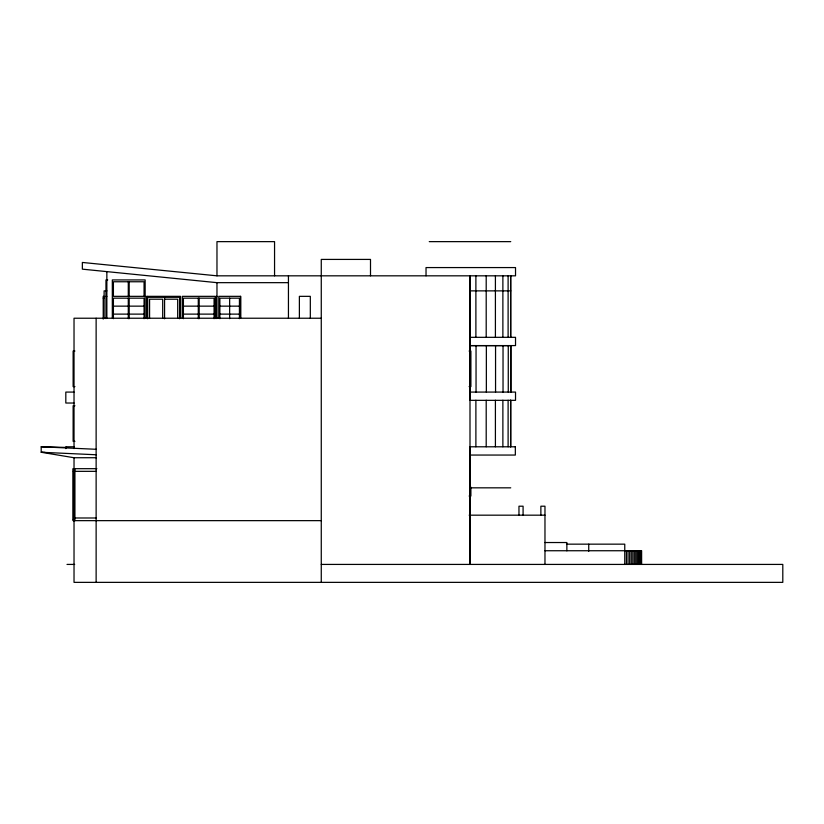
<?xml version="1.0" encoding="UTF-8"?>
<svg xmlns="http://www.w3.org/2000/svg" width="824" height="824" viewBox="0 0 824 824"><rect width="100%" height="100%" fill="white"/><g stroke="black" fill="none" stroke-linecap="round" stroke-linejoin="round"><path stroke-width="1.24" d="M429.252 241.638L510.746 241.638M288.441 282.663L216.97 282.663L82.359 269.16L82.359 262.454L216.97 275.824L515.525 275.824L515.525 267.573L426.029 267.573L426.029 275.824M107.748 279.933L105.956 279.933L105.956 318.589M106.852 290.872L104.112 290.872L104.112 318.445M469.999 290.872L510.746 290.872M104.112 296.341L103.216 296.341L103.216 319.094M105.956 296.341L106.852 296.341M145.148 296.341L113.403 296.341L113.403 281.757L144.066 281.757L144.066 296.341M216.97 296.341L216.073 296.341L216.073 318.589M103.216 298.123L104.112 298.123M164.573 299.205L177.685 299.205L177.685 318.291M113.403 306.147L128.286 306.147M129.183 306.147L144.066 306.147M183.402 306.147L198.285 306.147M199.181 306.147L214.075 306.147M219.874 306.147L239.434 306.147M113.403 314.119L128.286 314.119M129.183 314.119L144.066 314.119M183.402 314.119L198.285 314.119M199.181 314.119L214.075 314.119M219.874 314.119L239.434 314.119M321.267 318.229L74.026 318.229L74.026 448.617M469.999 337.325L515.525 337.325L515.525 345.586L469.999 345.586M510.901 345.627L470.154 345.627L470.154 392.131M74.922 351.055L73.13 351.055L73.13 386.611L74.922 386.611M469.103 351.055L470.895 351.055L470.895 386.611L469.103 386.611M74.026 392.08L65.817 392.08L65.817 403.029L74.026 403.029M469.999 392.08L515.525 392.08L515.525 400.34L469.999 400.34L469.999 275.824L469.999 564.419L469.999 454.488M74.922 405.758L73.13 405.758L73.13 441.324L74.922 441.324M74.026 446.793L65.817 446.793L65.817 448.617M66.94 447.453L41.2 446.793L41.2 452.263L74.026 457.732L96.408 457.732M96.861 468.681L73.13 468.681L73.13 520.655L321.267 520.644M74.881 471.338L96.284 471.338M73.346 471.483L74.026 471.483M469.999 487.829L510.746 487.829M469.103 496.027L470.895 496.027L470.895 487.139M469.144 515.175L544.973 515.175M74.881 517.987L96.284 517.987M73.346 519.645L74.026 519.645M544.973 542.532L566.861 542.532L566.861 550.834M566.85 544.159L624.757 544.159L624.757 564.419M544.973 550.741L641.618 550.741L641.618 564.419M67.012 564.419L74.665 564.419M321.267 564.419L782.8 564.419L782.8 582.362L74.026 582.362L74.026 457.732M45.062 452.366L41.2 452.263L96.254 454.766M41.2 446.793L96.254 449.296M640.639 550.741L640.639 564.419M639.548 550.741L639.548 564.419M638.363 550.741L638.363 564.419M637.086 550.741L637.086 564.419M635.737 550.741L635.737 564.419M634.305 550.741L634.305 564.419M632.811 550.741L632.811 564.419M631.266 550.741L631.266 564.419M629.68 550.741L629.68 564.419M628.053 550.741L628.053 564.419M626.415 550.741L626.415 564.419M588.738 544.159L588.738 551.277M544.973 564.419L544.973 506.204L540.874 506.204L540.874 515.206M523.086 515.175L523.086 506.204L518.966 506.204L518.966 515.175M510.901 345.586L510.901 392.131M510.746 275.824L510.746 337.377M510.756 345.586L510.756 392.131M510.746 400.237L510.746 446.793M510.612 275.824L510.612 337.377M510.612 400.237L510.612 446.793M508.264 345.586L508.264 392.131M508.109 275.824L508.109 337.377M508.109 400.237L508.109 446.793M503.031 345.586L503.031 392.131M502.877 275.824L502.877 337.377M502.877 400.237L502.877 446.793M495.554 345.586L495.554 392.131M495.409 275.824L495.409 337.377M495.409 400.237L495.409 446.793M486.356 345.586L486.356 392.131M486.201 275.824L486.201 337.377M486.201 400.237L486.201 446.793M476.045 345.586L476.045 392.131M475.891 275.824L475.891 337.377M475.891 400.237L475.891 446.793M370.501 275.824L370.501 259.416L321.267 259.416L321.267 582.362M310.318 318.229L310.318 296.341L299.38 296.341L299.38 318.229M288.441 275.824L288.441 318.291M274.557 275.824L274.557 241.638L216.97 241.638L216.97 275.824M240.68 317.93L240.68 296.341L218.793 296.341L218.793 317.93M240.505 296.341L240.505 317.93M239.434 318.682L239.434 298.164L219.874 298.164L219.874 318.682M229.649 298.164L229.649 318.682M216.97 282.663L216.97 318.291M215.146 317.93L215.146 296.341L182.32 296.341L182.32 317.93M214.075 318.682L214.075 298.164L183.402 298.164L183.402 318.682M199.181 298.164L199.181 318.682M198.285 298.164L198.285 318.682M180.497 318.146L180.497 296.341L146.765 296.341L146.765 318.146M179.56 318.764L179.56 297.299L147.702 297.299L147.702 318.764M164.573 297.299L164.573 318.764M162.699 318.291L162.699 299.205L149.577 299.205L149.577 318.291M146.971 296.341L146.971 318.146M145.148 317.961L145.148 279.933L112.322 279.933L112.322 317.961M144.066 318.682L144.066 298.164L113.403 298.164L113.403 318.682M129.183 281.757L129.183 296.341M129.183 298.164L129.183 318.682M128.286 281.757L128.286 296.341M128.286 298.164L128.286 318.682M106.852 271.724L106.852 318.229M96.13 318.229L96.13 582.362M74.922 468.681L74.922 520.655L73.346 520.644L73.346 468.568M515.34 446.793L469.814 446.793L469.814 455.054L515.34 455.054L515.34 446.793"/></g></svg>
